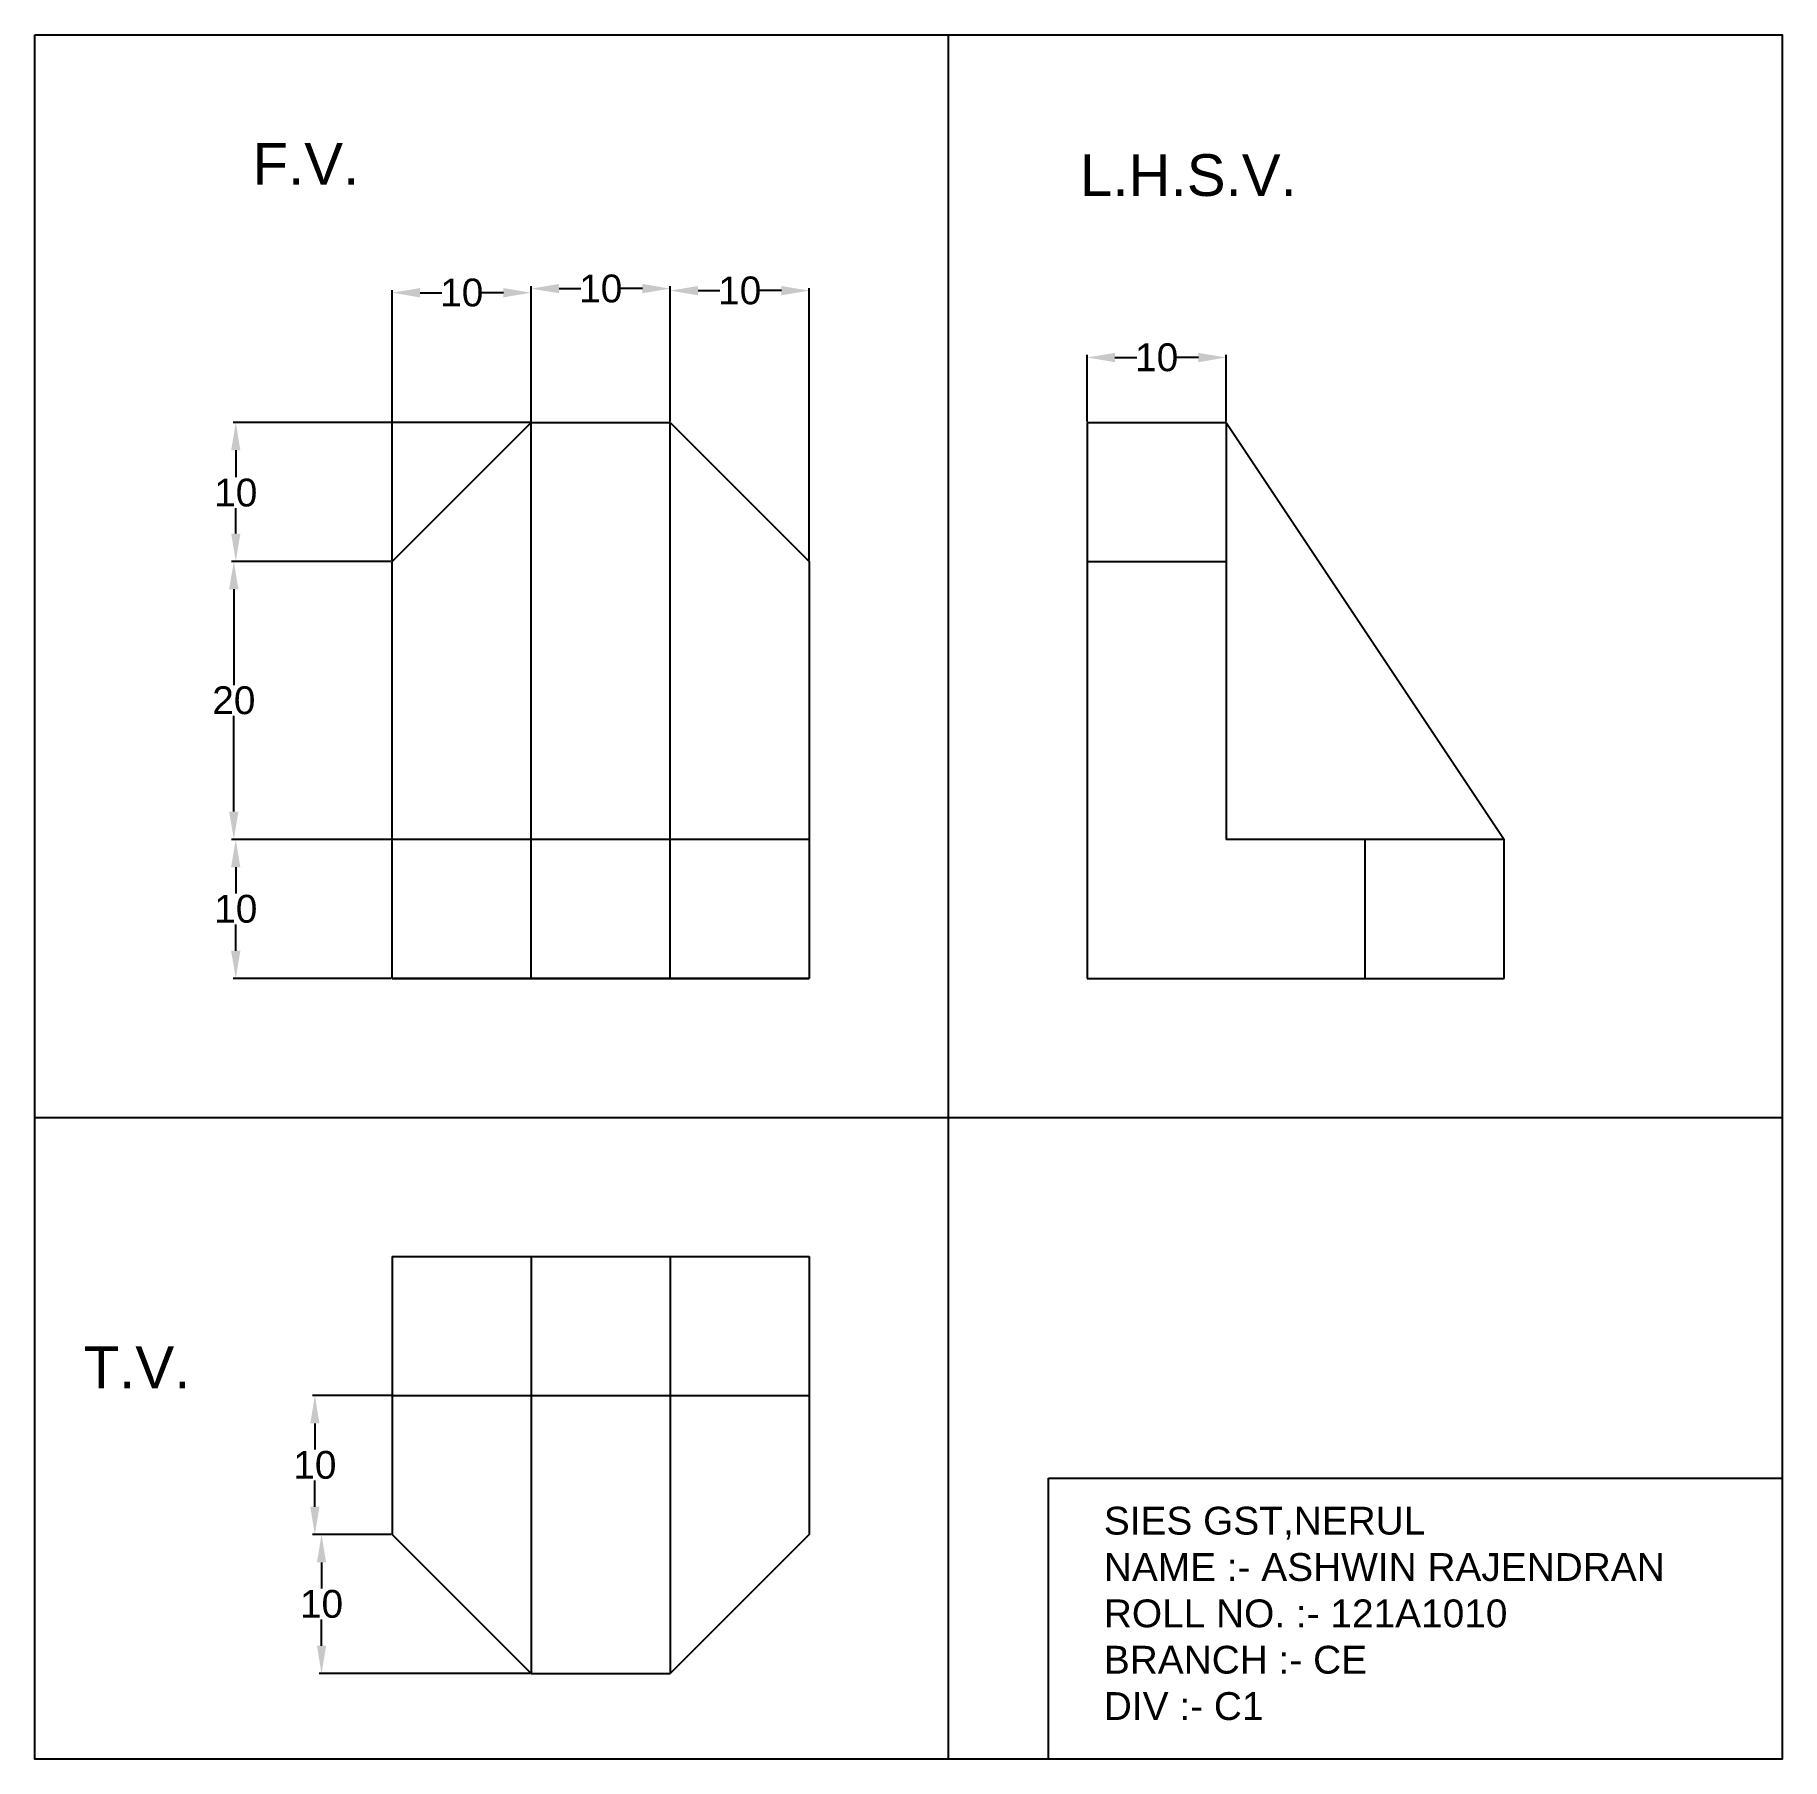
# Model space of a CAD drawing. Header units: millimetres. Extents: x -1 to 125, y 101 to 225.
import ezdxf

# ---------------------------------------------------------------- set-up
doc = ezdxf.new("R2010")
doc.units = ezdxf.units.MM
doc.header["$MEASUREMENT"] = 0
doc.styles.get("Standard").update_dxf_attribs({"font": 'arial.ttf'})
doc.dimstyles.get("Standard").update_dxf_attribs({"dimtxt": 2, "dimasz": 2, "dimexe": 0.18, "dimexo": 0.0625, "dimgap": 0.09, "dimtad": 0, "dimtih": 1, "dimtoh": 1, "dimdec": 0, "dimzin": 0, "dimdsep": 46, "dimtxsty": 'Standard', "dimcen": 0.09, "dimadec": 0, "dimazin": 0, "dimtfac": 1, "dimtdec": 0, "dimtofl": 0, "dimtmove": 0, "dimatfit": 3, "dimfxl": 1, "dimtolj": 1, "dimtzin": 0, "dimarcsym": 0})

# ---------------------------------------------------------------- blocks, each defined once
blk = doc.blocks.new('*D1')
at = {"color": 0, "lineweight": -2, "transparency": 16777216}
for p, q in [((35.13, 197.51), (13.76, 197.51)), ((13.94, 195.51), (13.94, 193.56)), ((13.94, 189.51), (13.94, 191.34)), ((25.13, 187.51), (13.76, 187.51))]:
    blk.add_line(p, q, dxfattribs=at)
at = {"color": 0, "transparency": 16777216}
for points in [[(13.61, 195.51), (14.27, 195.51), (13.94, 197.51)], [(13.61, 189.51), (14.27, 189.51), (13.94, 187.51)]]:
    blk.add_solid(points, dxfattribs=at)
at = {"layer": 'Defpoints', "color": 0, "transparency": 16777216}
for p in [(35.2, 197.51), (13.94, 187.51), (25.2, 187.51)]:
    blk.add_point(p, dxfattribs=at)
at = {"color": 0, "transparency": 16777216, "insert": (13.94, 192.45), "char_height": 2, "attachment_point": 5}
blk.add_mtext('\\A1;10', dxfattribs=at)
blk = doc.blocks.new('*D2')
at = {"color": 0, "lineweight": -2, "transparency": 16777216}
for p, q in [((25.13, 187.51), (13.62, 187.51)), ((13.8, 185.51), (13.8, 178.62)), ((13.8, 169.51), (13.8, 176.4)), ((25.13, 167.51), (13.62, 167.51))]:
    blk.add_line(p, q, dxfattribs=at)
at = {"color": 0, "transparency": 16777216}
for points in [[(13.46, 185.51), (14.13, 185.51), (13.8, 187.51)], [(13.46, 169.51), (14.13, 169.51), (13.8, 167.51)]]:
    blk.add_solid(points, dxfattribs=at)
at = {"layer": 'Defpoints', "color": 0, "transparency": 16777216}
for p in [(25.2, 187.51), (13.8, 167.51), (25.2, 167.51)]:
    blk.add_point(p, dxfattribs=at)
at = {"color": 0, "transparency": 16777216, "insert": (13.8, 177.51), "char_height": 2, "attachment_point": 5}
blk.add_mtext('\\A1;20', dxfattribs=at)
blk = doc.blocks.new('*D3')
at = {"color": 0, "lineweight": -2, "transparency": 16777216}
for p, q in [((25.13, 167.51), (13.76, 167.51)), ((13.94, 165.51), (13.94, 163.62)), ((13.94, 159.51), (13.94, 161.4)), ((25.13, 157.51), (13.76, 157.51))]:
    blk.add_line(p, q, dxfattribs=at)
at = {"color": 0, "transparency": 16777216}
for points in [[(13.6, 165.51), (14.27, 165.51), (13.94, 167.51)], [(13.6, 159.51), (14.27, 159.51), (13.94, 157.51)]]:
    blk.add_solid(points, dxfattribs=at)
at = {"layer": 'Defpoints', "color": 0, "transparency": 16777216}
for p in [(25.2, 167.51), (13.94, 157.51), (25.2, 157.51)]:
    blk.add_point(p, dxfattribs=at)
at = {"color": 0, "transparency": 16777216, "insert": (13.94, 162.51), "char_height": 2, "attachment_point": 5}
blk.add_mtext('\\A1;10', dxfattribs=at)
blk = doc.blocks.new('*D4')
at = {"color": 0, "lineweight": -2, "transparency": 16777216}
for p, q in [((25.2, 187.57), (25.2, 207.02)), ((27.2, 206.84), (28.77, 206.84)), ((33.2, 206.84), (31.62, 206.84)), ((35.2, 197.57), (35.2, 207.02))]:
    blk.add_line(p, q, dxfattribs=at)
at = {"color": 0, "transparency": 16777216}
for points in [[(27.2, 207.17), (27.2, 206.5), (25.2, 206.84)], [(33.2, 207.17), (33.2, 206.5), (35.2, 206.84)]]:
    blk.add_solid(points, dxfattribs=at)
at = {"layer": 'Defpoints', "color": 0, "transparency": 16777216}
for p in [(35.2, 206.84), (35.2, 197.51), (25.2, 187.51)]:
    blk.add_point(p, dxfattribs=at)
at = {"color": 0, "transparency": 16777216, "insert": (30.2, 206.84), "char_height": 2, "attachment_point": 5}
blk.add_mtext('\\A1;10', dxfattribs=at)
blk = doc.blocks.new('*D5')
at = {"color": 0, "lineweight": -2, "transparency": 16777216}
for p, q in [((35.2, 197.57), (35.2, 207.31)), ((37.2, 207.13), (38.77, 207.13)), ((43.2, 207.13), (41.62, 207.13)), ((45.2, 197.57), (45.2, 207.31))]:
    blk.add_line(p, q, dxfattribs=at)
at = {"color": 0, "transparency": 16777216}
for points in [[(37.2, 207.47), (37.2, 206.8), (35.2, 207.13)], [(43.2, 207.47), (43.2, 206.8), (45.2, 207.13)]]:
    blk.add_solid(points, dxfattribs=at)
at = {"layer": 'Defpoints', "color": 0, "transparency": 16777216}
for p in [(45.2, 207.13), (35.2, 197.51), (45.2, 197.51)]:
    blk.add_point(p, dxfattribs=at)
at = {"color": 0, "transparency": 16777216, "insert": (40.2, 207.13), "char_height": 2, "attachment_point": 5}
blk.add_mtext('\\A1;10', dxfattribs=at)
blk = doc.blocks.new('*D6')
at = {"color": 0, "lineweight": -2, "transparency": 16777216}
for p, q in [((45.2, 197.57), (45.2, 207.17)), ((47.2, 206.99), (48.77, 206.99)), ((53.2, 206.99), (51.62, 206.99)), ((55.2, 187.57), (55.2, 207.17))]:
    blk.add_line(p, q, dxfattribs=at)
at = {"color": 0, "transparency": 16777216}
for points in [[(47.2, 207.32), (47.2, 206.65), (45.2, 206.99)], [(53.2, 207.32), (53.2, 206.65), (55.2, 206.99)]]:
    blk.add_solid(points, dxfattribs=at)
at = {"layer": 'Defpoints', "color": 0, "transparency": 16777216}
for p in [(55.2, 206.99), (45.2, 197.51), (55.2, 187.51)]:
    blk.add_point(p, dxfattribs=at)
at = {"color": 0, "transparency": 16777216, "insert": (50.2, 206.99), "char_height": 2, "attachment_point": 5}
blk.add_mtext('\\A1;10', dxfattribs=at)
blk = doc.blocks.new('*D7')
at = {"color": 0, "lineweight": -2, "transparency": 16777216}
for p, q in [((75.2, 197.57), (75.2, 202.36)), ((77.2, 202.18), (78.77, 202.18)), ((83.2, 202.18), (81.62, 202.18)), ((85.2, 197.57), (85.2, 202.36))]:
    blk.add_line(p, q, dxfattribs=at)
at = {"color": 0, "transparency": 16777216}
for points in [[(77.2, 202.51), (77.2, 201.84), (75.2, 202.18)], [(83.2, 202.51), (83.2, 201.84), (85.2, 202.18)]]:
    blk.add_solid(points, dxfattribs=at)
at = {"layer": 'Defpoints', "color": 0, "transparency": 16777216}
for p in [(85.2, 202.18), (75.2, 197.51), (85.2, 197.51)]:
    blk.add_point(p, dxfattribs=at)
at = {"color": 0, "transparency": 16777216, "insert": (80.2, 202.18), "char_height": 2, "attachment_point": 5}
blk.add_mtext('\\A1;10', dxfattribs=at)
blk = doc.blocks.new('*D8')
at = {"color": 0, "lineweight": -2, "transparency": 16777216}
for p, q in [((25.13, 127.51), (19.45, 127.51)), ((19.63, 125.51), (19.63, 123.62)), ((19.63, 119.51), (19.63, 121.4)), ((25.13, 117.51), (19.45, 117.51))]:
    blk.add_line(p, q, dxfattribs=at)
at = {"color": 0, "transparency": 16777216}
for points in [[(19.3, 125.51), (19.96, 125.51), (19.63, 127.51)], [(19.3, 119.51), (19.96, 119.51), (19.63, 117.51)]]:
    blk.add_solid(points, dxfattribs=at)
at = {"layer": 'Defpoints', "color": 0, "transparency": 16777216}
for p in [(25.2, 127.51), (19.63, 117.51), (25.2, 117.51)]:
    blk.add_point(p, dxfattribs=at)
at = {"color": 0, "transparency": 16777216, "insert": (19.63, 122.51), "char_height": 2, "attachment_point": 5}
blk.add_mtext('\\A1;10', dxfattribs=at)
blk = doc.blocks.new('*D9')
at = {"color": 0, "lineweight": -2, "transparency": 16777216}
for p, q in [((25.13, 117.51), (19.93, 117.51)), ((20.11, 115.51), (20.11, 113.62)), ((20.11, 109.51), (20.11, 111.4)), ((35.13, 107.51), (19.93, 107.51))]:
    blk.add_line(p, q, dxfattribs=at)
at = {"color": 0, "transparency": 16777216}
for points in [[(19.78, 115.51), (20.44, 115.51), (20.11, 117.51)], [(19.78, 109.51), (20.44, 109.51), (20.11, 107.51)]]:
    blk.add_solid(points, dxfattribs=at)
at = {"layer": 'Defpoints', "color": 0, "transparency": 16777216}
for p in [(25.2, 117.51), (20.11, 107.51), (35.2, 107.51)]:
    blk.add_point(p, dxfattribs=at)
at = {"color": 0, "transparency": 16777216, "insert": (20.11, 112.51), "char_height": 2, "attachment_point": 5}
blk.add_mtext('\\A1;10', dxfattribs=at)

msp = doc.modelspace()

# ---------------------------------------------------------------- linework, layer by layer
for p, q in [((65.2, 225.38), (65.2, 101.36)), ((35.2, 197.51), (25.2, 187.51)), ((35.2, 197.51), (45.2, 197.51)), ((35.2, 157.51), (35.2, 197.51)), ((45.2, 157.51), (45.2, 197.51)), ((45.2, 197.51), (55.2, 187.51)), ((75.2, 197.51), (75.2, 157.51)), ((75.2, 197.51), (85.2, 197.51)), ((75.2, 197.51), (75.2, 187.51)), ((85.2, 197.51), (85.2, 167.51)), ((85.2, 197.51), (105.2, 167.51)), ((25.2, 157.51), (25.2, 187.51)), ((55.2, 187.51), (55.2, 157.51)), ((75.2, 187.51), (85.2, 187.51)), ((55.2, 167.51), (25.2, 167.51)), ((105.2, 167.51), (85.2, 167.51)), ((95.2, 157.51), (95.2, 167.51)), ((105.2, 157.51), (105.2, 167.51)), ((25.2, 157.51), (55.2, 157.51)), ((55.2, 157.51), (25.2, 157.51)), ((75.2, 157.51), (105.2, 157.51)), ((85.2, 157.51), (105.2, 157.51)), ((-0.51, 147.51), (125.2, 147.51)), ((25.2, 137.51), (55.2, 137.51)), ((25.2, 137.51), (25.2, 117.51)), ((35.2, 137.51), (35.2, 107.51)), ((45.2, 137.51), (45.2, 107.51)), ((55.2, 137.51), (55.2, 117.51)), ((25.2, 127.51), (55.2, 127.51)), ((72.41, 101.36), (72.41, 121.57)), ((72.41, 121.57), (125.2, 121.57)), ((25.2, 117.51), (35.2, 107.51)), ((55.2, 117.51), (45.2, 107.51)), ((35.2, 107.51), (45.2, 107.51))]:
    msp.add_line(p, q)
msp.add_lwpolyline([(-0.51, 225.38), (125.2, 225.38), (125.2, 101.36), (-0.51, 101.36)], close=True)

# ---------------------------------------------------------------- texts
for s, p in [('F.V.', (15.14, 214.61)), ('L.H.S.V.', (74.68, 213.8)), ('T.V.', (2.99, 128.04))]:
    msp.add_text(s, height=3).set_placement(p)
at = {"insert": (76.4, 119.51), "char_height": 2, "attachment_point": 1}
msp.add_mtext_dynamic_manual_height_columns('SIES GST,NERUL\\PNAME :- ASHWIN RAJENDRAN\\PROLL NO. :- 121A1010\\PBRANCH :- CE\\PDIV :- C1', width=48.7996, gutter_width=15, heights=[0], dxfattribs=at)

# ---------------------------------------------------------------- dimensions: what is measured, and where the dimension line sits
for base, p1, p2, picture, middle in [((35.2, 206.84), (25.2, 187.51), (35.2, 197.51), '*D4', (30.2, 206.84)), ((45.2, 207.13), (35.2, 197.51), (45.2, 197.51), '*D5', (40.2, 207.13)), ((55.2, 206.99), (45.2, 197.51), (55.2, 187.51), '*D6', (50.2, 206.99)), ((85.2, 202.18), (75.2, 197.51), (85.2, 197.51), '*D7', (80.2, 202.18))]:
    dim = msp.add_linear_dim(base=base, p1=p1, p2=p2, dimstyle='Standard')
    dim.commit()
    dim.dimension.update_dxf_attribs({"geometry": picture, "text_midpoint": middle})
dim = msp.add_linear_dim(base=(13.94, 187.51), p1=(35.2, 197.51), p2=(25.2, 187.51), angle=90, dimstyle='Standard')
dim.commit()
dim.dimension.update_dxf_attribs({"geometry": '*D1', "text_midpoint": (13.94, 192.45), "dimtype": 160})
for base, p1, p2, picture, middle in [((13.8, 167.51), (25.2, 187.51), (25.2, 167.51), '*D2', (13.8, 177.51)), ((13.94, 157.51), (25.2, 167.51), (25.2, 157.51), '*D3', (13.94, 162.51)), ((19.63, 117.51), (25.2, 127.51), (25.2, 117.51), '*D8', (19.63, 122.51)), ((20.11, 107.51), (25.2, 117.51), (35.2, 107.51), '*D9', (20.11, 112.51))]:
    dim = msp.add_linear_dim(base=base, p1=p1, p2=p2, angle=90, dimstyle='Standard')
    dim.commit()
    dim.dimension.update_dxf_attribs({"geometry": picture, "text_midpoint": middle})

doc.saveas('drawing.dxf')
